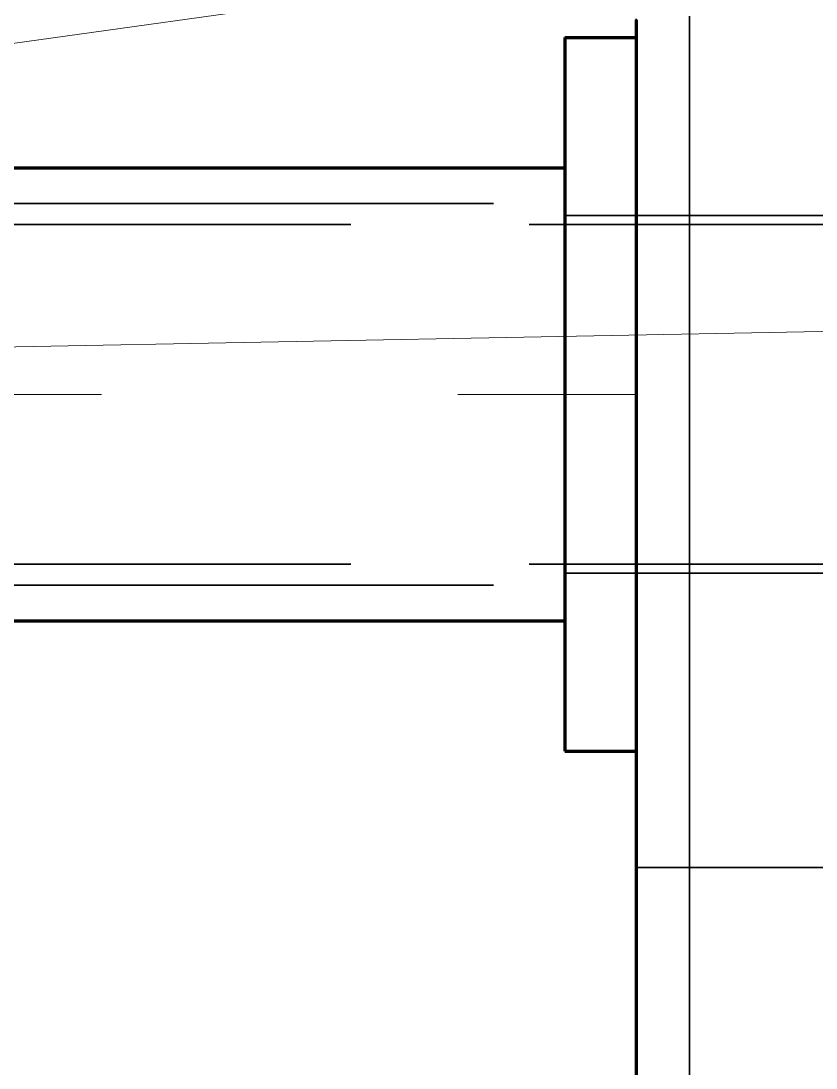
# Model space of a CAD drawing. Header units: millimetres. Extents: x 0 to 2208, y 0 to 420.
# Drawn here: x 104.63 to 109.09, y 154.99 to 160.86 of the extents above; entities that cross this region are included whole.
import ezdxf

# ---------------------------------------------------------------- set-up
doc = ezdxf.new("R2010")
doc.units = ezdxf.units.MM
doc.linetypes.add('IRAM-E-TRAZOS', pattern=[5, 4, -1])
doc.linetypes.add('IRAM-F-TRAZO-PUNTO', pattern=[20, 15, -2, 1, -2])
for name, color, linetype, lineweight in [('01-VISIBLE', 7, 'CONTINUOUS', 70), ('02-OCULTA', 4, 'IRAM-E-TRAZOS', 35), ('03-EJE', 1, 'IRAM-F-TRAZO-PUNTO', 18), ('08-FINA', 5, 'CONTINUOUS', 18)]:
    doc.layers.add(name, color=color, linetype=linetype, lineweight=lineweight)

msp = doc.modelspace()

# ---------------------------------------------------------------- linework, layer by layer
at = {"layer": '01-VISIBLE'}
for p, q in [((107.6841, 160.7659), (108.0841, 160.7659)), ((73.2841, 160.0359), (107.6841, 160.0359)), ((73.2841, 157.4959), (107.6841, 157.4959)), ((107.6841, 156.7659), (108.0841, 156.7659))]:
    msp.add_line(p, q, dxfattribs=at)
for points in [[(108.0841, 160.8659), (108.0841, 160.7909), (108.0841, 160.7159), (108.0841, 160.6409), (108.0841, 160.5659), (108.0841, 160.4909), (108.0841, 160.4159), (108.0841, 160.3409), (108.0841, 160.2659), (108.0841, 160.1909), (108.0841, 160.1159), (108.0841, 160.0409), (108.0841, 159.9659), (108.0841, 159.8909), (108.0841, 159.8159), (108.0841, 159.7409), (108.0841, 159.6659), (108.0841, 159.5909), (108.0841, 159.5159), (108.0841, 159.4409), (108.0841, 159.3659), (108.0841, 159.2909), (108.0841, 159.2159), (108.0841, 159.1409), (108.0841, 159.0659), (108.0841, 158.9909), (108.0841, 158.9159), (108.0841, 158.8409), (108.0841, 158.7659), (108.0841, 158.6909), (108.0841, 158.6159), (108.0841, 158.5409), (108.0841, 158.4659), (108.0841, 158.3909), (108.0841, 158.3159), (108.0841, 158.2409), (108.0841, 158.1659), (108.0841, 158.0909), (108.0841, 158.0159), (108.0841, 157.9409), (108.0841, 157.8659), (108.0841, 157.7909), (108.0841, 157.7159), (108.0841, 157.6409), (108.0841, 157.5659), (108.0841, 157.4909), (108.0841, 157.4159), (108.0841, 157.3409), (108.0841, 157.2659), (108.0841, 157.1909), (108.0841, 157.1159), (108.0841, 157.0409), (108.0841, 156.9659), (108.0841, 156.8909), (108.0841, 156.8159), (108.0841, 156.7409), (108.0841, 156.6659), (108.0841, 156.5909), (108.0841, 156.5159), (108.0841, 156.4409), (108.0841, 156.3659), (108.0841, 156.2909), (108.0841, 156.2159), (108.0841, 156.1409), (108.0841, 156.0659), (108.0841, 155.9909), (108.0841, 155.9159), (108.0841, 155.8409), (108.0841, 155.7659), (108.0841, 155.6909), (108.0841, 155.6159), (108.0841, 155.5409), (108.0841, 155.4659), (108.0841, 155.3909), (108.0841, 155.3159), (108.0841, 155.2409), (108.0841, 155.1659), (108.0841, 155.0909), (108.0841, 155.0159), (108.0841, 154.9409)], [(107.6841, 160.7659), (107.6841, 160.7159), (107.6841, 160.6659), (107.6841, 160.6159), (107.6841, 160.5659), (107.6841, 160.5159), (107.6841, 160.4659), (107.6841, 160.4159), (107.6841, 160.3659), (107.6841, 160.3159), (107.6841, 160.2659), (107.6841, 160.2159), (107.6841, 160.1659), (107.6841, 160.1159), (107.6841, 160.0659), (107.6841, 160.0159), (107.6841, 159.9659), (107.6841, 159.9159), (107.6841, 159.8659), (107.6841, 159.8159), (107.6841, 159.7659), (107.6841, 159.7159), (107.6841, 159.6659), (107.6841, 159.6159), (107.6841, 159.5659), (107.6841, 159.5159), (107.6841, 159.4659), (107.6841, 159.4159), (107.6841, 159.3659), (107.6841, 159.3159), (107.6841, 159.2659), (107.6841, 159.2159), (107.6841, 159.1659), (107.6841, 159.1159), (107.6841, 159.0659), (107.6841, 159.0159), (107.6841, 158.9659), (107.6841, 158.9159), (107.6841, 158.8659), (107.6841, 158.8159), (107.6841, 158.7659), (107.6841, 158.7159), (107.6841, 158.6659), (107.6841, 158.6159), (107.6841, 158.5659), (107.6841, 158.5159), (107.6841, 158.4659), (107.6841, 158.4159), (107.6841, 158.3659), (107.6841, 158.3159), (107.6841, 158.2659), (107.6841, 158.2159), (107.6841, 158.1659), (107.6841, 158.1159), (107.6841, 158.0659), (107.6841, 158.0159), (107.6841, 157.9659), (107.6841, 157.9159), (107.6841, 157.8659), (107.6841, 157.8159), (107.6841, 157.7659), (107.6841, 157.7159), (107.6841, 157.6659), (107.6841, 157.6159), (107.6841, 157.5659), (107.6841, 157.5159), (107.6841, 157.4659), (107.6841, 157.4159), (107.6841, 157.3659), (107.6841, 157.3159), (107.6841, 157.2659), (107.6841, 157.2159), (107.6841, 157.1659), (107.6841, 157.1159), (107.6841, 157.0659), (107.6841, 157.0159), (107.6841, 156.9659), (107.6841, 156.9159), (107.6841, 156.8659), (107.6841, 156.8159), (107.6841, 156.7659)]]:
    msp.add_lwpolyline(points, dxfattribs=at)
at = {"layer": '02-OCULTA'}
for p, q in [((73.2841, 159.8359), (107.6841, 159.8359)), ((107.6841, 159.7684), (108.0841, 159.7684)), ((108.0841, 159.7684), (113.0841, 159.7684)), ((67.4841, 159.7184), (113.4841, 159.7184)), ((67.4841, 157.8134), (113.4841, 157.8134)), ((107.6841, 157.7634), (108.0841, 157.7634)), ((108.0841, 157.7634), (113.0841, 157.7634)), ((73.2841, 157.6959), (107.6841, 157.6959)), ((108.0841, 156.1134), (110.4591, 156.1134))]:
    msp.add_line(p, q, dxfattribs=at)
for points in [[(108.3841, 160.8859), (108.3841, 160.8329), (108.3841, 160.7799), (108.3841, 160.7269), (108.3841, 160.6739), (108.3841, 160.6209), (108.3841, 160.5679), (108.3841, 160.5149), (108.3841, 160.4619), (108.3841, 160.4089), (108.3841, 160.3559), (108.3841, 160.3029), (108.3841, 160.2499), (108.3841, 160.1969), (108.3841, 160.1439), (108.3841, 160.0909), (108.3841, 160.0379), (108.3841, 159.9849), (108.3841, 159.9319), (108.3841, 159.8789), (108.3841, 159.8259), (108.3841, 159.7729), (108.3841, 159.7199), (108.3841, 159.6669), (108.3841, 159.6139), (108.3841, 159.5609), (108.3841, 159.5079), (108.3841, 159.4549), (108.3841, 159.4019), (108.3841, 159.3489), (108.3841, 159.2959), (108.3841, 159.2429), (108.3841, 159.1899), (108.3841, 159.1369), (108.3841, 159.0839), (108.3841, 159.0309), (108.3841, 158.9779), (108.3841, 158.9249), (108.3841, 158.8719), (108.3841, 158.8189), (108.3841, 158.7659), (108.3841, 158.7129), (108.3841, 158.6599), (108.3841, 158.6069), (108.3841, 158.5539), (108.3841, 158.5009), (108.3841, 158.4479), (108.3841, 158.3949), (108.3841, 158.3419), (108.3841, 158.2889), (108.3841, 158.2359), (108.3841, 158.1829), (108.3841, 158.1299), (108.3841, 158.0769), (108.3841, 158.0239), (108.3841, 157.9709), (108.3841, 157.9179), (108.3841, 157.8649), (108.3841, 157.8119), (108.3841, 157.7589), (108.3841, 157.7059), (108.3841, 157.6529), (108.3841, 157.5999), (108.3841, 157.5469), (108.3841, 157.4939), (108.3841, 157.4409), (108.3841, 157.3879), (108.3841, 157.3349), (108.3841, 157.2819), (108.3841, 157.2289), (108.3841, 157.1759), (108.3841, 157.1229), (108.3841, 157.0699), (108.3841, 157.0169), (108.3841, 156.9639), (108.3841, 156.9109), (108.3841, 156.8579), (108.3841, 156.8049), (108.3841, 156.7519), (108.3841, 156.6989), (108.3841, 156.6459), (108.3841, 156.5929), (108.3841, 156.5399), (108.3841, 156.4869), (108.3841, 156.4339), (108.3841, 156.3809), (108.3841, 156.3279), (108.3841, 156.2749), (108.3841, 156.2219), (108.3841, 156.1689), (108.3841, 156.1159), (108.3841, 156.0629), (108.3841, 156.0099), (108.3841, 155.9569), (108.3841, 155.9039), (108.3841, 155.8509), (108.3841, 155.7979), (108.3841, 155.7449), (108.3841, 155.6919), (108.3841, 155.6389), (108.3841, 155.5859), (108.3841, 155.5329), (108.3841, 155.4799), (108.3841, 155.4269), (108.3841, 155.3739), (108.3841, 155.3209), (108.3841, 155.2679), (108.3841, 155.2149), (108.3841, 155.1619), (108.3841, 155.1089), (108.3841, 155.0559), (108.3841, 155.0029), (108.3841, 154.9499)], [(108.3841, 154.9499), (108.3841, 155.0029), (108.3841, 155.0559), (108.3841, 155.1089), (108.3841, 155.1619), (108.3841, 155.2149), (108.3841, 155.2679), (108.3841, 155.3209), (108.3841, 155.3739), (108.3841, 155.4269), (108.3841, 155.4799), (108.3841, 155.5329), (108.3841, 155.5859), (108.3841, 155.6389), (108.3841, 155.6919), (108.3841, 155.7449), (108.3841, 155.7979), (108.3841, 155.8509), (108.3841, 155.9039), (108.3841, 155.9569), (108.3841, 156.0099), (108.3841, 156.0629), (108.3841, 156.1159), (108.3841, 156.1689), (108.3841, 156.2219), (108.3841, 156.2749), (108.3841, 156.3279), (108.3841, 156.3809), (108.3841, 156.4339), (108.3841, 156.4869), (108.3841, 156.5399), (108.3841, 156.5929), (108.3841, 156.6459), (108.3841, 156.6989), (108.3841, 156.7519), (108.3841, 156.8049), (108.3841, 156.8579), (108.3841, 156.9109), (108.3841, 156.9639), (108.3841, 157.0169), (108.3841, 157.0699), (108.3841, 157.1229), (108.3841, 157.1759), (108.3841, 157.2289), (108.3841, 157.2819), (108.3841, 157.3349), (108.3841, 157.3879), (108.3841, 157.4409), (108.3841, 157.4939), (108.3841, 157.5469), (108.3841, 157.5999), (108.3841, 157.6529), (108.3841, 157.7059), (108.3841, 157.7589), (108.3841, 157.8119), (108.3841, 157.8649), (108.3841, 157.9179), (108.3841, 157.9709), (108.3841, 158.0239), (108.3841, 158.0769), (108.3841, 158.1299), (108.3841, 158.1829), (108.3841, 158.2359), (108.3841, 158.2889), (108.3841, 158.3419), (108.3841, 158.3949), (108.3841, 158.4479), (108.3841, 158.5009), (108.3841, 158.5539), (108.3841, 158.6069), (108.3841, 158.6599), (108.3841, 158.7129), (108.3841, 158.7659), (108.3841, 158.8189), (108.3841, 158.8719), (108.3841, 158.9249), (108.3841, 158.9779), (108.3841, 159.0309), (108.3841, 159.0839), (108.3841, 159.1369), (108.3841, 159.1899), (108.3841, 159.2429), (108.3841, 159.2959), (108.3841, 159.3489), (108.3841, 159.4019), (108.3841, 159.4549), (108.3841, 159.5079), (108.3841, 159.5609), (108.3841, 159.6139), (108.3841, 159.6669), (108.3841, 159.7199), (108.3841, 159.7729), (108.3841, 159.8259), (108.3841, 159.8789), (108.3841, 159.9319), (108.3841, 159.9849), (108.3841, 160.0379), (108.3841, 160.0909), (108.3841, 160.1439), (108.3841, 160.1969), (108.3841, 160.2499), (108.3841, 160.3029), (108.3841, 160.3559), (108.3841, 160.4089), (108.3841, 160.4619), (108.3841, 160.5149), (108.3841, 160.5679), (108.3841, 160.6209), (108.3841, 160.6739), (108.3841, 160.7269), (108.3841, 160.7799), (108.3841, 160.8329), (108.3841, 160.8859)], [(108.0841, 160.8719), (108.0841, 160.8179), (108.0841, 160.7639), (108.0841, 160.7099), (108.0841, 160.6559), (108.0841, 160.6019), (108.0841, 160.5479), (108.0841, 160.4939), (108.0841, 160.4399), (108.0841, 160.3859), (108.0841, 160.3319), (108.0841, 160.2779), (108.0841, 160.2239), (108.0841, 160.1699), (108.0841, 160.1159), (108.0841, 160.0619), (108.0841, 160.0079), (108.0841, 159.9539), (108.0841, 159.8999), (108.0841, 159.8459), (108.0841, 159.7919), (108.0841, 159.7379), (108.0841, 159.6839), (108.0841, 159.6299), (108.0841, 159.5759), (108.0841, 159.5219), (108.0841, 159.4679), (108.0841, 159.4139), (108.0841, 159.3599), (108.0841, 159.3059), (108.0841, 159.2519), (108.0841, 159.1979), (108.0841, 159.1439), (108.0841, 159.0899), (108.0841, 159.0359), (108.0841, 158.9819), (108.0841, 158.9279), (108.0841, 158.8739), (108.0841, 158.8199), (108.0841, 158.7659), (108.0841, 158.7119), (108.0841, 158.6579), (108.0841, 158.6039), (108.0841, 158.5499), (108.0841, 158.4959), (108.0841, 158.4419), (108.0841, 158.3879), (108.0841, 158.3339), (108.0841, 158.2799), (108.0841, 158.2259), (108.0841, 158.1719), (108.0841, 158.1179), (108.0841, 158.0639), (108.0841, 158.0099), (108.0841, 157.9559), (108.0841, 157.9019), (108.0841, 157.8479), (108.0841, 157.7939), (108.0841, 157.7399), (108.0841, 157.6859), (108.0841, 157.6319), (108.0841, 157.5779), (108.0841, 157.5239), (108.0841, 157.4699), (108.0841, 157.4159), (108.0841, 157.3619), (108.0841, 157.3079), (108.0841, 157.2539), (108.0841, 157.1999), (108.0841, 157.1459), (108.0841, 157.0919), (108.0841, 157.0379), (108.0841, 156.9839), (108.0841, 156.9299), (108.0841, 156.8759), (108.0841, 156.8219), (108.0841, 156.7679), (108.0841, 156.7139), (108.0841, 156.6599), (108.0841, 156.6059), (108.0841, 156.5519), (108.0841, 156.4979), (108.0841, 156.4439), (108.0841, 156.3899), (108.0841, 156.3359), (108.0841, 156.2819), (108.0841, 156.2279), (108.0841, 156.1739), (108.0841, 156.1199), (108.0841, 156.0659), (108.0841, 156.0119), (108.0841, 155.9579), (108.0841, 155.9039), (108.0841, 155.8499), (108.0841, 155.7959), (108.0841, 155.7419), (108.0841, 155.6879), (108.0841, 155.6339), (108.0841, 155.5799), (108.0841, 155.5259), (108.0841, 155.4719), (108.0841, 155.4179), (108.0841, 155.3639), (108.0841, 155.3099), (108.0841, 155.2559), (108.0841, 155.2019), (108.0841, 155.1479), (108.0841, 155.0939), (108.0841, 155.0399), (108.0841, 154.9859)], [(108.0841, 154.9859), (108.0841, 155.0399), (108.0841, 155.0939), (108.0841, 155.1479), (108.0841, 155.2019), (108.0841, 155.2559), (108.0841, 155.3099), (108.0841, 155.3639), (108.0841, 155.4179), (108.0841, 155.4719), (108.0841, 155.5259), (108.0841, 155.5799), (108.0841, 155.6339), (108.0841, 155.6879), (108.0841, 155.7419), (108.0841, 155.7959), (108.0841, 155.8499), (108.0841, 155.9039), (108.0841, 155.9579), (108.0841, 156.0119), (108.0841, 156.0659), (108.0841, 156.1199), (108.0841, 156.1739), (108.0841, 156.2279), (108.0841, 156.2819), (108.0841, 156.3359), (108.0841, 156.3899), (108.0841, 156.4439), (108.0841, 156.4979), (108.0841, 156.5519), (108.0841, 156.6059), (108.0841, 156.6599), (108.0841, 156.7139), (108.0841, 156.7679), (108.0841, 156.8219), (108.0841, 156.8759), (108.0841, 156.9299), (108.0841, 156.9839), (108.0841, 157.0379), (108.0841, 157.0919), (108.0841, 157.1459), (108.0841, 157.1999), (108.0841, 157.2539), (108.0841, 157.3079), (108.0841, 157.3619), (108.0841, 157.4159), (108.0841, 157.4699), (108.0841, 157.5239), (108.0841, 157.5779), (108.0841, 157.6319), (108.0841, 157.6859), (108.0841, 157.7399), (108.0841, 157.7939), (108.0841, 157.8479), (108.0841, 157.9019), (108.0841, 157.9559), (108.0841, 158.0099), (108.0841, 158.0639), (108.0841, 158.1179), (108.0841, 158.1719), (108.0841, 158.2259), (108.0841, 158.2799), (108.0841, 158.3339), (108.0841, 158.3879), (108.0841, 158.4419), (108.0841, 158.4959), (108.0841, 158.5499), (108.0841, 158.6039), (108.0841, 158.6579), (108.0841, 158.7119), (108.0841, 158.7659), (108.0841, 158.8199), (108.0841, 158.8739), (108.0841, 158.9279), (108.0841, 158.9819), (108.0841, 159.0359), (108.0841, 159.0899), (108.0841, 159.1439), (108.0841, 159.1979), (108.0841, 159.2519), (108.0841, 159.3059), (108.0841, 159.3599), (108.0841, 159.4139), (108.0841, 159.4679), (108.0841, 159.5219), (108.0841, 159.5759), (108.0841, 159.6299), (108.0841, 159.6839), (108.0841, 159.7379), (108.0841, 159.7919), (108.0841, 159.8459), (108.0841, 159.8999), (108.0841, 159.9539), (108.0841, 160.0079), (108.0841, 160.0619), (108.0841, 160.1159), (108.0841, 160.1699), (108.0841, 160.2239), (108.0841, 160.2779), (108.0841, 160.3319), (108.0841, 160.3859), (108.0841, 160.4399), (108.0841, 160.4939), (108.0841, 160.5479), (108.0841, 160.6019), (108.0841, 160.6559), (108.0841, 160.7099), (108.0841, 160.7639), (108.0841, 160.8179), (108.0841, 160.8719)], [(108.0841, 160.8679), (108.0841, 160.8179), (108.0841, 160.7678), (108.0841, 160.7178), (108.0841, 160.6677), (108.0841, 160.6177), (108.0841, 160.5676), (108.0841, 160.5176), (108.0841, 160.4675), (108.0841, 160.4175), (108.0841, 160.3674), (108.0841, 160.3174), (108.0841, 160.2674), (108.0841, 160.2173), (108.0841, 160.1673), (108.0841, 160.1172), (108.0841, 160.0672), (108.0841, 160.0171), (108.0841, 159.9671), (108.0841, 159.917), (108.0841, 159.867), (108.0841, 159.8169), (108.0841, 159.7669), (108.0841, 159.7168), (108.0841, 159.6668), (108.0841, 159.6167), (108.0841, 159.5667), (108.0841, 159.5166), (108.0841, 159.4666), (108.0841, 159.4166), (108.0841, 159.3665), (108.0841, 159.3165), (108.0841, 159.2664), (108.0841, 159.2164), (108.0841, 159.1663), (108.0841, 159.1163), (108.0841, 159.0662), (108.0841, 159.0162), (108.0841, 158.9661), (108.0841, 158.9161), (108.0841, 158.866), (108.0841, 158.816), (108.0841, 158.7659), (108.0841, 158.7159), (108.0841, 158.6658), (108.0841, 158.6158), (108.0841, 158.5657), (108.0841, 158.5157), (108.0841, 158.4657), (108.0841, 158.4156), (108.0841, 158.3656), (108.0841, 158.3155), (108.0841, 158.2655), (108.0841, 158.2154), (108.0841, 158.1654), (108.0841, 158.1153), (108.0841, 158.0653), (108.0841, 158.0152), (108.0841, 157.9652), (108.0841, 157.9151), (108.0841, 157.8651), (108.0841, 157.815), (108.0841, 157.765), (108.0841, 157.7149), (108.0841, 157.6649), (108.0841, 157.6149), (108.0841, 157.5648), (108.0841, 157.5148), (108.0841, 157.4647), (108.0841, 157.4147), (108.0841, 157.3646), (108.0841, 157.3146), (108.0841, 157.2645), (108.0841, 157.2145), (108.0841, 157.1644), (108.0841, 157.1144), (108.0841, 157.0643), (108.0841, 157.0143), (108.0841, 156.9642), (108.0841, 156.9142), (108.0841, 156.8641), (108.0841, 156.8141), (108.0841, 156.7641), (108.0841, 156.714), (108.0841, 156.664), (108.0841, 156.6139), (108.0841, 156.5639), (108.0841, 156.5138), (108.0841, 156.4638), (108.0841, 156.4137), (108.0841, 156.3637), (108.0841, 156.3136), (108.0841, 156.2636), (108.0841, 156.2135), (108.0841, 156.1635), (108.0841, 156.1134)], [(108.0841, 156.1134), (108.0841, 156.1635), (108.0841, 156.2135), (108.0841, 156.2636), (108.0841, 156.3136), (108.0841, 156.3637), (108.0841, 156.4137), (108.0841, 156.4638), (108.0841, 156.5138), (108.0841, 156.5639), (108.0841, 156.6139), (108.0841, 156.664), (108.0841, 156.714), (108.0841, 156.7641), (108.0841, 156.8141), (108.0841, 156.8641), (108.0841, 156.9142), (108.0841, 156.9642), (108.0841, 157.0143), (108.0841, 157.0643), (108.0841, 157.1144), (108.0841, 157.1644), (108.0841, 157.2145), (108.0841, 157.2645), (108.0841, 157.3146), (108.0841, 157.3646), (108.0841, 157.4147), (108.0841, 157.4647), (108.0841, 157.5148), (108.0841, 157.5648), (108.0841, 157.6149), (108.0841, 157.6649), (108.0841, 157.7149), (108.0841, 157.765), (108.0841, 157.815), (108.0841, 157.8651), (108.0841, 157.9151), (108.0841, 157.9652), (108.0841, 158.0152), (108.0841, 158.0653), (108.0841, 158.1153), (108.0841, 158.1654), (108.0841, 158.2154), (108.0841, 158.2655), (108.0841, 158.3155), (108.0841, 158.3656), (108.0841, 158.4156), (108.0841, 158.4657), (108.0841, 158.5157), (108.0841, 158.5657), (108.0841, 158.6158), (108.0841, 158.6658), (108.0841, 158.7159), (108.0841, 158.7659), (108.0841, 158.816), (108.0841, 158.866), (108.0841, 158.9161), (108.0841, 158.9661), (108.0841, 159.0162), (108.0841, 159.0662), (108.0841, 159.1163), (108.0841, 159.1663), (108.0841, 159.2164), (108.0841, 159.2664), (108.0841, 159.3165), (108.0841, 159.3665), (108.0841, 159.4166), (108.0841, 159.4666), (108.0841, 159.5166), (108.0841, 159.5667), (108.0841, 159.6167), (108.0841, 159.6668), (108.0841, 159.7168), (108.0841, 159.7669), (108.0841, 159.8169), (108.0841, 159.867), (108.0841, 159.917), (108.0841, 159.9671), (108.0841, 160.0171), (108.0841, 160.0672), (108.0841, 160.1172), (108.0841, 160.1673), (108.0841, 160.2173), (108.0841, 160.2674), (108.0841, 160.3174), (108.0841, 160.3674), (108.0841, 160.4175), (108.0841, 160.4675), (108.0841, 160.5176), (108.0841, 160.5676), (108.0841, 160.6177), (108.0841, 160.6677), (108.0841, 160.7178), (108.0841, 160.7678), (108.0841, 160.8179), (108.0841, 160.8679)], [(108.0841, 154.9409), (108.0841, 155.0159), (108.0841, 155.0909), (108.0841, 155.1659), (108.0841, 155.2409), (108.0841, 155.3159), (108.0841, 155.3909), (108.0841, 155.4659), (108.0841, 155.5409), (108.0841, 155.6159), (108.0841, 155.6909), (108.0841, 155.7659), (108.0841, 155.8409), (108.0841, 155.9159), (108.0841, 155.9909), (108.0841, 156.0659), (108.0841, 156.1409), (108.0841, 156.2159), (108.0841, 156.2909), (108.0841, 156.3659), (108.0841, 156.4409), (108.0841, 156.5159), (108.0841, 156.5909), (108.0841, 156.6659), (108.0841, 156.7409), (108.0841, 156.8159), (108.0841, 156.8909), (108.0841, 156.9659), (108.0841, 157.0409), (108.0841, 157.1159), (108.0841, 157.1909), (108.0841, 157.2659), (108.0841, 157.3409), (108.0841, 157.4159), (108.0841, 157.4909), (108.0841, 157.5659), (108.0841, 157.6409), (108.0841, 157.7159), (108.0841, 157.7909), (108.0841, 157.8659), (108.0841, 157.9409), (108.0841, 158.0159), (108.0841, 158.0909), (108.0841, 158.1659), (108.0841, 158.2409), (108.0841, 158.3159), (108.0841, 158.3909), (108.0841, 158.4659), (108.0841, 158.5409), (108.0841, 158.6159), (108.0841, 158.6909), (108.0841, 158.7659), (108.0841, 158.8409), (108.0841, 158.9159), (108.0841, 158.9909), (108.0841, 159.0659), (108.0841, 159.1409), (108.0841, 159.2159), (108.0841, 159.2909), (108.0841, 159.3659), (108.0841, 159.4409), (108.0841, 159.5159), (108.0841, 159.5909), (108.0841, 159.6659), (108.0841, 159.7409), (108.0841, 159.8159), (108.0841, 159.8909), (108.0841, 159.9659), (108.0841, 160.0409), (108.0841, 160.1159), (108.0841, 160.1909), (108.0841, 160.2659), (108.0841, 160.3409), (108.0841, 160.4159), (108.0841, 160.4909), (108.0841, 160.5659), (108.0841, 160.6409), (108.0841, 160.7159), (108.0841, 160.7909), (108.0841, 160.8659)], [(108.3841, 160.8719), (108.3841, 160.8179), (108.3841, 160.7639), (108.3841, 160.7099), (108.3841, 160.6559), (108.3841, 160.6019), (108.3841, 160.5479), (108.3841, 160.4939), (108.3841, 160.4399), (108.3841, 160.3859), (108.3841, 160.3319), (108.3841, 160.2779), (108.3841, 160.2239), (108.3841, 160.1699), (108.3841, 160.1159), (108.3841, 160.0619), (108.3841, 160.0079), (108.3841, 159.9539), (108.3841, 159.8999), (108.3841, 159.8459), (108.3841, 159.7919), (108.3841, 159.7379), (108.3841, 159.6839), (108.3841, 159.6299), (108.3841, 159.5759), (108.3841, 159.5219), (108.3841, 159.4679), (108.3841, 159.4139), (108.3841, 159.3599), (108.3841, 159.3059), (108.3841, 159.2519), (108.3841, 159.1979), (108.3841, 159.1439), (108.3841, 159.0899), (108.3841, 159.0359), (108.3841, 158.9819), (108.3841, 158.9279), (108.3841, 158.8739), (108.3841, 158.8199), (108.3841, 158.7659), (108.3841, 158.7119), (108.3841, 158.6579), (108.3841, 158.6039), (108.3841, 158.5499), (108.3841, 158.4959), (108.3841, 158.4419), (108.3841, 158.3879), (108.3841, 158.3339), (108.3841, 158.2799), (108.3841, 158.2259), (108.3841, 158.1719), (108.3841, 158.1179), (108.3841, 158.0639), (108.3841, 158.0099), (108.3841, 157.9559), (108.3841, 157.9019), (108.3841, 157.8479), (108.3841, 157.7939), (108.3841, 157.7399), (108.3841, 157.6859), (108.3841, 157.6319), (108.3841, 157.5779), (108.3841, 157.5239), (108.3841, 157.4699), (108.3841, 157.4159), (108.3841, 157.3619), (108.3841, 157.3079), (108.3841, 157.2539), (108.3841, 157.1999), (108.3841, 157.1459), (108.3841, 157.0919), (108.3841, 157.0379), (108.3841, 156.9839), (108.3841, 156.9299), (108.3841, 156.8759), (108.3841, 156.8219), (108.3841, 156.7679), (108.3841, 156.7139), (108.3841, 156.6599), (108.3841, 156.6059), (108.3841, 156.5519), (108.3841, 156.4979), (108.3841, 156.4439), (108.3841, 156.3899), (108.3841, 156.3359), (108.3841, 156.2819), (108.3841, 156.2279), (108.3841, 156.1739), (108.3841, 156.1199), (108.3841, 156.0659), (108.3841, 156.0119), (108.3841, 155.9579), (108.3841, 155.9039), (108.3841, 155.8499), (108.3841, 155.7959), (108.3841, 155.7419), (108.3841, 155.6879), (108.3841, 155.6339), (108.3841, 155.5799), (108.3841, 155.5259), (108.3841, 155.4719), (108.3841, 155.4179), (108.3841, 155.3639), (108.3841, 155.3099), (108.3841, 155.2559), (108.3841, 155.2019), (108.3841, 155.1479), (108.3841, 155.0939), (108.3841, 155.0399), (108.3841, 154.9859)], [(108.3841, 154.9859), (108.3841, 155.0399), (108.3841, 155.0939), (108.3841, 155.1479), (108.3841, 155.2019), (108.3841, 155.2559), (108.3841, 155.3099), (108.3841, 155.3639), (108.3841, 155.4179), (108.3841, 155.4719), (108.3841, 155.5259), (108.3841, 155.5799), (108.3841, 155.6339), (108.3841, 155.6879), (108.3841, 155.7419), (108.3841, 155.7959), (108.3841, 155.8499), (108.3841, 155.9039), (108.3841, 155.9579), (108.3841, 156.0119), (108.3841, 156.0659), (108.3841, 156.1199), (108.3841, 156.1739), (108.3841, 156.2279), (108.3841, 156.2819), (108.3841, 156.3359), (108.3841, 156.3899), (108.3841, 156.4439), (108.3841, 156.4979), (108.3841, 156.5519), (108.3841, 156.6059), (108.3841, 156.6599), (108.3841, 156.7139), (108.3841, 156.7679), (108.3841, 156.8219), (108.3841, 156.8759), (108.3841, 156.9299), (108.3841, 156.9839), (108.3841, 157.0379), (108.3841, 157.0919), (108.3841, 157.1459), (108.3841, 157.1999), (108.3841, 157.2539), (108.3841, 157.3079), (108.3841, 157.3619), (108.3841, 157.4159), (108.3841, 157.4699), (108.3841, 157.5239), (108.3841, 157.5779), (108.3841, 157.6319), (108.3841, 157.6859), (108.3841, 157.7399), (108.3841, 157.7939), (108.3841, 157.8479), (108.3841, 157.9019), (108.3841, 157.9559), (108.3841, 158.0099), (108.3841, 158.0639), (108.3841, 158.1179), (108.3841, 158.1719), (108.3841, 158.2259), (108.3841, 158.2799), (108.3841, 158.3339), (108.3841, 158.3879), (108.3841, 158.4419), (108.3841, 158.4959), (108.3841, 158.5499), (108.3841, 158.6039), (108.3841, 158.6579), (108.3841, 158.7119), (108.3841, 158.7659), (108.3841, 158.8199), (108.3841, 158.8739), (108.3841, 158.9279), (108.3841, 158.9819), (108.3841, 159.0359), (108.3841, 159.0899), (108.3841, 159.1439), (108.3841, 159.1979), (108.3841, 159.2519), (108.3841, 159.3059), (108.3841, 159.3599), (108.3841, 159.4139), (108.3841, 159.4679), (108.3841, 159.5219), (108.3841, 159.5759), (108.3841, 159.6299), (108.3841, 159.6839), (108.3841, 159.7379), (108.3841, 159.7919), (108.3841, 159.8459), (108.3841, 159.8999), (108.3841, 159.9539), (108.3841, 160.0079), (108.3841, 160.0619), (108.3841, 160.1159), (108.3841, 160.1699), (108.3841, 160.2239), (108.3841, 160.2779), (108.3841, 160.3319), (108.3841, 160.3859), (108.3841, 160.4399), (108.3841, 160.4939), (108.3841, 160.5479), (108.3841, 160.6019), (108.3841, 160.6559), (108.3841, 160.7099), (108.3841, 160.7639), (108.3841, 160.8179), (108.3841, 160.8719)], [(107.6841, 156.7659), (107.6841, 156.8159), (107.6841, 156.8659), (107.6841, 156.9159), (107.6841, 156.9659), (107.6841, 157.0159), (107.6841, 157.0659), (107.6841, 157.1159), (107.6841, 157.1659), (107.6841, 157.2159), (107.6841, 157.2659), (107.6841, 157.3159), (107.6841, 157.3659), (107.6841, 157.4159), (107.6841, 157.4659), (107.6841, 157.5159), (107.6841, 157.5659), (107.6841, 157.6159), (107.6841, 157.6659), (107.6841, 157.7159), (107.6841, 157.7659), (107.6841, 157.8159), (107.6841, 157.8659), (107.6841, 157.9159), (107.6841, 157.9659), (107.6841, 158.0159), (107.6841, 158.0659), (107.6841, 158.1159), (107.6841, 158.1659), (107.6841, 158.2159), (107.6841, 158.2659), (107.6841, 158.3159), (107.6841, 158.3659), (107.6841, 158.4159), (107.6841, 158.4659), (107.6841, 158.5159), (107.6841, 158.5659), (107.6841, 158.6159), (107.6841, 158.6659), (107.6841, 158.7159), (107.6841, 158.7659), (107.6841, 158.8159), (107.6841, 158.8659), (107.6841, 158.9159), (107.6841, 158.9659), (107.6841, 159.0159), (107.6841, 159.0659), (107.6841, 159.1159), (107.6841, 159.1659), (107.6841, 159.2159), (107.6841, 159.2659), (107.6841, 159.3159), (107.6841, 159.3659), (107.6841, 159.4159), (107.6841, 159.4659), (107.6841, 159.5159), (107.6841, 159.5659), (107.6841, 159.6159), (107.6841, 159.6659), (107.6841, 159.7159), (107.6841, 159.7659), (107.6841, 159.8159), (107.6841, 159.8659), (107.6841, 159.9159), (107.6841, 159.9659), (107.6841, 160.0159), (107.6841, 160.0659), (107.6841, 160.1159), (107.6841, 160.1659), (107.6841, 160.2159), (107.6841, 160.2659), (107.6841, 160.3159), (107.6841, 160.3659), (107.6841, 160.4159), (107.6841, 160.4659), (107.6841, 160.5159), (107.6841, 160.5659), (107.6841, 160.6159), (107.6841, 160.6659), (107.6841, 160.7159), (107.6841, 160.7659)], [(108.0841, 160.7659), (108.0841, 160.7159), (108.0841, 160.6659), (108.0841, 160.6159), (108.0841, 160.5659), (108.0841, 160.5159), (108.0841, 160.4659), (108.0841, 160.4159), (108.0841, 160.3659), (108.0841, 160.3159), (108.0841, 160.2659), (108.0841, 160.2159), (108.0841, 160.1659), (108.0841, 160.1159), (108.0841, 160.0659), (108.0841, 160.0159), (108.0841, 159.9659), (108.0841, 159.9159), (108.0841, 159.8659), (108.0841, 159.8159), (108.0841, 159.7659), (108.0841, 159.7159), (108.0841, 159.6659), (108.0841, 159.6159), (108.0841, 159.5659), (108.0841, 159.5159), (108.0841, 159.4659), (108.0841, 159.4159), (108.0841, 159.3659), (108.0841, 159.3159), (108.0841, 159.2659), (108.0841, 159.2159), (108.0841, 159.1659), (108.0841, 159.1159), (108.0841, 159.0659), (108.0841, 159.0159), (108.0841, 158.9659), (108.0841, 158.9159), (108.0841, 158.8659), (108.0841, 158.8159), (108.0841, 158.7659), (108.0841, 158.7159), (108.0841, 158.6659), (108.0841, 158.6159), (108.0841, 158.5659), (108.0841, 158.5159), (108.0841, 158.4659), (108.0841, 158.4159), (108.0841, 158.3659), (108.0841, 158.3159), (108.0841, 158.2659), (108.0841, 158.2159), (108.0841, 158.1659), (108.0841, 158.1159), (108.0841, 158.0659), (108.0841, 158.0159), (108.0841, 157.9659), (108.0841, 157.9159), (108.0841, 157.8659), (108.0841, 157.8159), (108.0841, 157.7659), (108.0841, 157.7159), (108.0841, 157.6659), (108.0841, 157.6159), (108.0841, 157.5659), (108.0841, 157.5159), (108.0841, 157.4659), (108.0841, 157.4159), (108.0841, 157.3659), (108.0841, 157.3159), (108.0841, 157.2659), (108.0841, 157.2159), (108.0841, 157.1659), (108.0841, 157.1159), (108.0841, 157.0659), (108.0841, 157.0159), (108.0841, 156.9659), (108.0841, 156.9159), (108.0841, 156.8659), (108.0841, 156.8159), (108.0841, 156.7659)], [(108.0841, 156.7659), (108.0841, 156.8159), (108.0841, 156.8659), (108.0841, 156.9159), (108.0841, 156.9659), (108.0841, 157.0159), (108.0841, 157.0659), (108.0841, 157.1159), (108.0841, 157.1659), (108.0841, 157.2159), (108.0841, 157.2659), (108.0841, 157.3159), (108.0841, 157.3659), (108.0841, 157.4159), (108.0841, 157.4659), (108.0841, 157.5159), (108.0841, 157.5659), (108.0841, 157.6159), (108.0841, 157.6659), (108.0841, 157.7159), (108.0841, 157.7659), (108.0841, 157.8159), (108.0841, 157.8659), (108.0841, 157.9159), (108.0841, 157.9659), (108.0841, 158.0159), (108.0841, 158.0659), (108.0841, 158.1159), (108.0841, 158.1659), (108.0841, 158.2159), (108.0841, 158.2659), (108.0841, 158.3159), (108.0841, 158.3659), (108.0841, 158.4159), (108.0841, 158.4659), (108.0841, 158.5159), (108.0841, 158.5659), (108.0841, 158.6159), (108.0841, 158.6659), (108.0841, 158.7159), (108.0841, 158.7659), (108.0841, 158.8159), (108.0841, 158.8659), (108.0841, 158.9159), (108.0841, 158.9659), (108.0841, 159.0159), (108.0841, 159.0659), (108.0841, 159.1159), (108.0841, 159.1659), (108.0841, 159.2159), (108.0841, 159.2659), (108.0841, 159.3159), (108.0841, 159.3659), (108.0841, 159.4159), (108.0841, 159.4659), (108.0841, 159.5159), (108.0841, 159.5659), (108.0841, 159.6159), (108.0841, 159.6659), (108.0841, 159.7159), (108.0841, 159.7659), (108.0841, 159.8159), (108.0841, 159.8659), (108.0841, 159.9159), (108.0841, 159.9659), (108.0841, 160.0159), (108.0841, 160.0659), (108.0841, 160.1159), (108.0841, 160.1659), (108.0841, 160.2159), (108.0841, 160.2659), (108.0841, 160.3159), (108.0841, 160.3659), (108.0841, 160.4159), (108.0841, 160.4659), (108.0841, 160.5159), (108.0841, 160.5659), (108.0841, 160.6159), (108.0841, 160.6659), (108.0841, 160.7159), (108.0841, 160.7659)], [(107.6841, 160.0359), (107.6841, 159.9851), (107.6841, 159.9343), (107.6841, 159.8835), (107.6841, 159.8327), (107.6841, 159.7819), (107.6841, 159.7311), (107.6841, 159.6803), (107.6841, 159.6295), (107.6841, 159.5787), (107.6841, 159.5279), (107.6841, 159.4771), (107.6841, 159.4263), (107.6841, 159.3755), (107.6841, 159.3247), (107.6841, 159.2739), (107.6841, 159.2231), (107.6841, 159.1723), (107.6841, 159.1215), (107.6841, 159.0707), (107.6841, 159.0199), (107.6841, 158.9691), (107.6841, 158.9183), (107.6841, 158.8675), (107.6841, 158.8167), (107.6841, 158.7659), (107.6841, 158.7151), (107.6841, 158.6643), (107.6841, 158.6135), (107.6841, 158.5627), (107.6841, 158.5119), (107.6841, 158.4611), (107.6841, 158.4103), (107.6841, 158.3595), (107.6841, 158.3087), (107.6841, 158.2579), (107.6841, 158.2071), (107.6841, 158.1563), (107.6841, 158.1055), (107.6841, 158.0547), (107.6841, 158.0039), (107.6841, 157.9531), (107.6841, 157.9023), (107.6841, 157.8515), (107.6841, 157.8007), (107.6841, 157.7499), (107.6841, 157.6991), (107.6841, 157.6483), (107.6841, 157.5975), (107.6841, 157.5467), (107.6841, 157.4959)], [(107.6841, 157.4959), (107.6841, 157.5467), (107.6841, 157.5975), (107.6841, 157.6483), (107.6841, 157.6991), (107.6841, 157.7499), (107.6841, 157.8007), (107.6841, 157.8515), (107.6841, 157.9023), (107.6841, 157.9531), (107.6841, 158.0039), (107.6841, 158.0547), (107.6841, 158.1055), (107.6841, 158.1563), (107.6841, 158.2071), (107.6841, 158.2579), (107.6841, 158.3087), (107.6841, 158.3595), (107.6841, 158.4103), (107.6841, 158.4611), (107.6841, 158.5119), (107.6841, 158.5627), (107.6841, 158.6135), (107.6841, 158.6643), (107.6841, 158.7151), (107.6841, 158.7659), (107.6841, 158.8167), (107.6841, 158.8675), (107.6841, 158.9183), (107.6841, 158.9691), (107.6841, 159.0199), (107.6841, 159.0707), (107.6841, 159.1215), (107.6841, 159.1723), (107.6841, 159.2231), (107.6841, 159.2739), (107.6841, 159.3247), (107.6841, 159.3755), (107.6841, 159.4263), (107.6841, 159.4771), (107.6841, 159.5279), (107.6841, 159.5787), (107.6841, 159.6295), (107.6841, 159.6803), (107.6841, 159.7311), (107.6841, 159.7819), (107.6841, 159.8327), (107.6841, 159.8835), (107.6841, 159.9343), (107.6841, 159.9851), (107.6841, 160.0359)], [(107.6841, 159.8359), (107.6841, 159.785), (107.6841, 159.734), (107.6841, 159.6831), (107.6841, 159.6321), (107.6841, 159.5812), (107.6841, 159.5302), (107.6841, 159.4793), (107.6841, 159.4283), (107.6841, 159.3774), (107.6841, 159.3264), (107.6841, 159.2755), (107.6841, 159.2245), (107.6841, 159.1736), (107.6841, 159.1226), (107.6841, 159.0717), (107.6841, 159.0207), (107.6841, 158.9697), (107.6841, 158.9188), (107.6841, 158.8678), (107.6841, 158.8169), (107.6841, 158.7659), (107.6841, 158.715), (107.6841, 158.664), (107.6841, 158.6131), (107.6841, 158.5621), (107.6841, 158.5112), (107.6841, 158.4602), (107.6841, 158.4093), (107.6841, 158.3583), (107.6841, 158.3074), (107.6841, 158.2564), (107.6841, 158.2055), (107.6841, 158.1545), (107.6841, 158.1036), (107.6841, 158.0526), (107.6841, 158.0017), (107.6841, 157.9507), (107.6841, 157.8997), (107.6841, 157.8488), (107.6841, 157.7978), (107.6841, 157.7469), (107.6841, 157.6959)], [(107.6841, 157.6959), (107.6841, 157.7469), (107.6841, 157.7978), (107.6841, 157.8488), (107.6841, 157.8997), (107.6841, 157.9507), (107.6841, 158.0017), (107.6841, 158.0526), (107.6841, 158.1036), (107.6841, 158.1545), (107.6841, 158.2055), (107.6841, 158.2564), (107.6841, 158.3074), (107.6841, 158.3583), (107.6841, 158.4093), (107.6841, 158.4602), (107.6841, 158.5112), (107.6841, 158.5621), (107.6841, 158.6131), (107.6841, 158.664), (107.6841, 158.715), (107.6841, 158.7659), (107.6841, 158.8169), (107.6841, 158.8678), (107.6841, 158.9188), (107.6841, 158.9697), (107.6841, 159.0207), (107.6841, 159.0717), (107.6841, 159.1226), (107.6841, 159.1736), (107.6841, 159.2245), (107.6841, 159.2755), (107.6841, 159.3264), (107.6841, 159.3774), (107.6841, 159.4283), (107.6841, 159.4793), (107.6841, 159.5302), (107.6841, 159.5812), (107.6841, 159.6321), (107.6841, 159.6831), (107.6841, 159.734), (107.6841, 159.785), (107.6841, 159.8359)], [(107.6841, 159.7684), (107.6841, 159.7183), (107.6841, 159.6682), (107.6841, 159.6181), (107.6841, 159.5679), (107.6841, 159.5178), (107.6841, 159.4677), (107.6841, 159.4176), (107.6841, 159.3674), (107.6841, 159.3173), (107.6841, 159.2672), (107.6841, 159.2171), (107.6841, 159.1669), (107.6841, 159.1168), (107.6841, 159.0667), (107.6841, 159.0166), (107.6841, 158.9664), (107.6841, 158.9163), (107.6841, 158.8662), (107.6841, 158.8161), (107.6841, 158.7659), (107.6841, 158.7158), (107.6841, 158.6657), (107.6841, 158.6156), (107.6841, 158.5654), (107.6841, 158.5153), (107.6841, 158.4652), (107.6841, 158.4151), (107.6841, 158.3649), (107.6841, 158.3148), (107.6841, 158.2647), (107.6841, 158.2146), (107.6841, 158.1644), (107.6841, 158.1143), (107.6841, 158.0642), (107.6841, 158.0141), (107.6841, 157.9639), (107.6841, 157.9138), (107.6841, 157.8637), (107.6841, 157.8136), (107.6841, 157.7634)], [(107.6841, 157.7634), (107.6841, 157.8136), (107.6841, 157.8637), (107.6841, 157.9138), (107.6841, 157.9639), (107.6841, 158.0141), (107.6841, 158.0642), (107.6841, 158.1143), (107.6841, 158.1644), (107.6841, 158.2146), (107.6841, 158.2647), (107.6841, 158.3148), (107.6841, 158.3649), (107.6841, 158.4151), (107.6841, 158.4652), (107.6841, 158.5153), (107.6841, 158.5654), (107.6841, 158.6156), (107.6841, 158.6657), (107.6841, 158.7158), (107.6841, 158.7659), (107.6841, 158.8161), (107.6841, 158.8662), (107.6841, 158.9163), (107.6841, 158.9664), (107.6841, 159.0166), (107.6841, 159.0667), (107.6841, 159.1168), (107.6841, 159.1669), (107.6841, 159.2171), (107.6841, 159.2672), (107.6841, 159.3173), (107.6841, 159.3674), (107.6841, 159.4176), (107.6841, 159.4677), (107.6841, 159.5178), (107.6841, 159.5679), (107.6841, 159.6181), (107.6841, 159.6682), (107.6841, 159.7183), (107.6841, 159.7684)], [(108.0841, 159.7684), (108.0841, 159.7183), (108.0841, 159.6682), (108.0841, 159.6181), (108.0841, 159.5679), (108.0841, 159.5178), (108.0841, 159.4677), (108.0841, 159.4176), (108.0841, 159.3674), (108.0841, 159.3173), (108.0841, 159.2672), (108.0841, 159.2171), (108.0841, 159.1669), (108.0841, 159.1168), (108.0841, 159.0667), (108.0841, 159.0166), (108.0841, 158.9664), (108.0841, 158.9163), (108.0841, 158.8662), (108.0841, 158.8161), (108.0841, 158.7659), (108.0841, 158.7158), (108.0841, 158.6657), (108.0841, 158.6156), (108.0841, 158.5654), (108.0841, 158.5153), (108.0841, 158.4652), (108.0841, 158.4151), (108.0841, 158.3649), (108.0841, 158.3148), (108.0841, 158.2647), (108.0841, 158.2146), (108.0841, 158.1644), (108.0841, 158.1143), (108.0841, 158.0642), (108.0841, 158.0141), (108.0841, 157.9639), (108.0841, 157.9138), (108.0841, 157.8637), (108.0841, 157.8136), (108.0841, 157.7634)], [(108.0841, 157.7634), (108.0841, 157.8136), (108.0841, 157.8637), (108.0841, 157.9138), (108.0841, 157.9639), (108.0841, 158.0141), (108.0841, 158.0642), (108.0841, 158.1143), (108.0841, 158.1644), (108.0841, 158.2146), (108.0841, 158.2647), (108.0841, 158.3148), (108.0841, 158.3649), (108.0841, 158.4151), (108.0841, 158.4652), (108.0841, 158.5153), (108.0841, 158.5654), (108.0841, 158.6156), (108.0841, 158.6657), (108.0841, 158.7158), (108.0841, 158.7659), (108.0841, 158.8161), (108.0841, 158.8662), (108.0841, 158.9163), (108.0841, 158.9664), (108.0841, 159.0166), (108.0841, 159.0667), (108.0841, 159.1168), (108.0841, 159.1669), (108.0841, 159.2171), (108.0841, 159.2672), (108.0841, 159.3173), (108.0841, 159.3674), (108.0841, 159.4176), (108.0841, 159.4677), (108.0841, 159.5178), (108.0841, 159.5679), (108.0841, 159.6181), (108.0841, 159.6682), (108.0841, 159.7183), (108.0841, 159.7684)], [(108.0841, 159.7684), (108.0841, 159.7183), (108.0841, 159.6682), (108.0841, 159.6181), (108.0841, 159.5679), (108.0841, 159.5178), (108.0841, 159.4677), (108.0841, 159.4176), (108.0841, 159.3674), (108.0841, 159.3173), (108.0841, 159.2672), (108.0841, 159.2171), (108.0841, 159.1669), (108.0841, 159.1168), (108.0841, 159.0667), (108.0841, 159.0166), (108.0841, 158.9664), (108.0841, 158.9163), (108.0841, 158.8662), (108.0841, 158.8161), (108.0841, 158.7659), (108.0841, 158.7158), (108.0841, 158.6657), (108.0841, 158.6156), (108.0841, 158.5654), (108.0841, 158.5153), (108.0841, 158.4652), (108.0841, 158.4151), (108.0841, 158.3649), (108.0841, 158.3148), (108.0841, 158.2647), (108.0841, 158.2146), (108.0841, 158.1644), (108.0841, 158.1143), (108.0841, 158.0642), (108.0841, 158.0141), (108.0841, 157.9639), (108.0841, 157.9138), (108.0841, 157.8637), (108.0841, 157.8136), (108.0841, 157.7634)], [(108.0841, 157.7634), (108.0841, 157.8136), (108.0841, 157.8637), (108.0841, 157.9138), (108.0841, 157.9639), (108.0841, 158.0141), (108.0841, 158.0642), (108.0841, 158.1143), (108.0841, 158.1644), (108.0841, 158.2146), (108.0841, 158.2647), (108.0841, 158.3148), (108.0841, 158.3649), (108.0841, 158.4151), (108.0841, 158.4652), (108.0841, 158.5153), (108.0841, 158.5654), (108.0841, 158.6156), (108.0841, 158.6657), (108.0841, 158.7158), (108.0841, 158.7659), (108.0841, 158.8161), (108.0841, 158.8662), (108.0841, 158.9163), (108.0841, 158.9664), (108.0841, 159.0166), (108.0841, 159.0667), (108.0841, 159.1168), (108.0841, 159.1669), (108.0841, 159.2171), (108.0841, 159.2672), (108.0841, 159.3173), (108.0841, 159.3674), (108.0841, 159.4176), (108.0841, 159.4677), (108.0841, 159.5178), (108.0841, 159.5679), (108.0841, 159.6181), (108.0841, 159.6682), (108.0841, 159.7183), (108.0841, 159.7684)]]:
    msp.add_lwpolyline(points, dxfattribs=at)
at = {"layer": '03-EJE'}
msp.add_line((70.0841, 158.7659), (110.8841, 158.7659), dxfattribs=at)
at = {"layer": '08-FINA'}
for p in [(129.5224, 164.2132), (139.4848, 159.6905)]:
    msp.add_line(p, (90.4841, 158.7659), dxfattribs=at)

doc.saveas('drawing.dxf')
